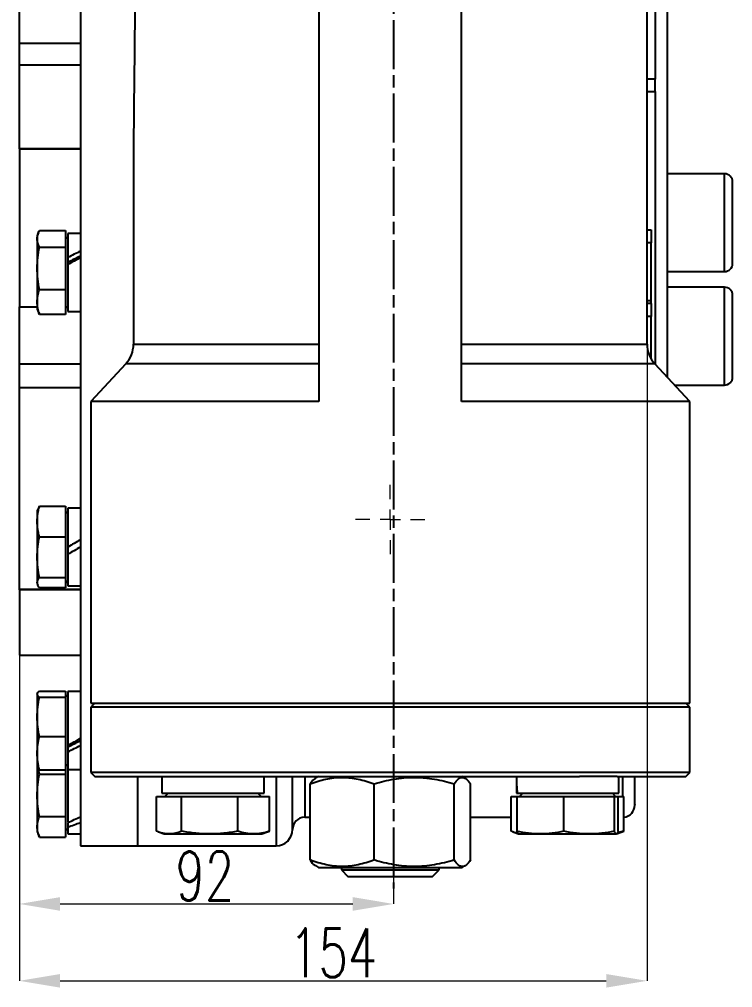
# Model space of a CAD drawing. Header units: millimetres. Extents: x 2085 to 4229, y 754 to 2271.
# Drawn here: x 2679.4 to 2854.4, y 1323.6 to 1561.1 of the extents above; entities that cross this region are included whole.
import ezdxf

# ---------------------------------------------------------------- set-up
doc = ezdxf.new("R2010")
doc.units = ezdxf.units.MM
doc.linetypes.add('AM_ISO08W050', pattern=[18, 12, -1.5, 3, -1.5])
for name, color, linetype, lineweight in [('10', 7, 'Continuous', 0), ('AM_5', 3, 'Continuous', 25), ('AM_7', 4, 'AM_ISO08W050', 25)]:
    doc.layers.add(name, color=color, linetype=linetype, lineweight=lineweight)
doc.styles.add('SLDTEXTSTYLE1', font='txt.shx', dxfattribs={"width": 0.7, "bigfont": 'gbcbig.shx'})
doc.dimstyles.new('SLDDIMSTYLE12$0', dxfattribs={"dimtxt": 12, "dimasz": 10, "dimexe": 0, "dimexo": 0.0625, "dimgap": 0.875, "dimtad": 1, "dimdec": 1, "dimlfac": 1.8, "dimrnd": 1e-09, "dimzin": 12, "dimdsep": 46, "dimtxsty": 'SLDTEXTSTYLE1', "dimcen": 0.09, "dimdle": 8.16, "dimclrd": 3, "dimclre": 3, "dimadec": 0, "dimazin": 3, "dimtfac": 1, "dimtdec": 1, "dimtofl": 0, "dimtmove": 0, "dimatfit": 3, "dimfxl": 0, "dimfrac": 2, "dimtolj": 1, "dimlwd": 5, "dimlwe": 5, "dimarcsym": 0})

# ---------------------------------------------------------------- blocks, each defined once
blk = doc.blocks.new('SW_CENTERMARKSYMBOL_18')
at = {"layer": '10', "color": 0}
for p, q in [((0, 1), (0, 1.7)), ((0, 0), (0, 0.5)), ((-1, 0), (-1.7, 0)), ((0, 0), (-0.5, 0)), ((0, 0), (0, -0.5)), ((0, 0), (0.5, 0)), ((1, 0), (1.7, 0)), ((0, -1), (0, -1.7))]:
    blk.add_line(p, q, dxfattribs=at)
blk = doc.blocks.new('*D60')
at = {"layer": 'AM_5', "color": 3, "lineweight": 5, "transparency": 16777216}
blk.add_line((2679.41, 1405.06), (2679.41, 1344.14), dxfattribs=at)
at = {"layer": 'AM_5', "color": 3, "linetype": 'Continuous', "lineweight": 5, "transparency": 16777216}
for p, q in [((2771.22, 1352.46), (2771.22, 1344.14)), ((2689.41, 1344.14), (2761.22, 1344.14))]:
    blk.add_line(p, q, dxfattribs=at)
at = {"layer": 'AM_5', "color": 3, "transparency": 16777216}
for points in [[(2689.41, 1345.81), (2689.41, 1342.47), (2679.41, 1344.14)], [(2761.22, 1345.81), (2761.22, 1342.47), (2771.22, 1344.14)]]:
    blk.add_solid(points, dxfattribs=at)
at = {"layer": 'Defpoints', "color": 0, "transparency": 16777216}
for p in [(2679.41, 1405.13), (2771.22, 1352.52), (2771.22, 1344.14)]:
    blk.add_point(p, dxfattribs=at)
at = {"layer": 'AM_5', "color": 0, "transparency": 16777216, "insert": (2724.91, 1351.01), "char_height": 12, "attachment_point": 5, "style": 'SLDTEXTSTYLE1'}
blk.add_mtext('\\A1;92', dxfattribs=at)
blk = doc.blocks.new('*D61')
at = {"layer": 'AM_5', "color": 3, "linetype": 'Continuous', "lineweight": 5, "transparency": 16777216}
for p, q in [((2833.41, 1481.35), (2833.41, 1325.29)), ((2689.41, 1325.29), (2823.41, 1325.29))]:
    blk.add_line(p, q, dxfattribs=at)
at = {"layer": 'AM_5', "color": 3, "lineweight": 5, "transparency": 16777216}
blk.add_line((2679.41, 1421.12), (2679.41, 1325.29), dxfattribs=at)
at = {"layer": 'AM_5', "color": 3, "transparency": 16777216}
for points in [[(2689.41, 1326.95), (2689.41, 1323.62), (2679.41, 1325.29)], [(2823.41, 1326.95), (2823.41, 1323.62), (2833.41, 1325.29)]]:
    blk.add_solid(points, dxfattribs=at)
at = {"layer": 'Defpoints', "color": 0, "transparency": 16777216}
for p in [(2833.41, 1481.42), (2679.41, 1421.18), (2833.41, 1325.29)]:
    blk.add_point(p, dxfattribs=at)
at = {"layer": 'AM_5', "color": 0, "transparency": 16777216, "insert": (2756.41, 1332.16), "char_height": 12, "attachment_point": 5, "style": 'SLDTEXTSTYLE1'}
blk.add_mtext('\\A1;154', dxfattribs=at)

msp = doc.modelspace()

# ---------------------------------------------------------------- linework, layer by layer
at = {"color": 7, "linetype": 'Continuous', "lineweight": 25}
for p, q in [((2694.406, 1794.03), (2694.406, 1358.399)), ((2752.906, 1689.399), (2752.906, 1467.399)), ((2787.906, 1467.399), (2787.906, 1689.399)), ((2833.406, 1481.417), (2833.406, 1675.382)), ((2838.406, 1473.298), (2838.406, 1645.025)), ((2835.406, 1610.399), (2835.406, 1546.399)), ((2679.406, 1555.235), (2679.406, 1601.564)), ((2679.406, 1555.235), (2694.406, 1555.235)), ((2679.406, 1549.822), (2679.406, 1555.235)), ((2694.406, 1549.822), (2679.406, 1549.822)), ((2679.406, 1529.364), (2679.406, 1549.822)), ((2835.406, 1546.399), (2833.406, 1546.399)), ((2835.406, 1543.399), (2835.406, 1546.399)), ((2833.406, 1543.399), (2835.406, 1543.399)), ((2835.406, 1543.399), (2835.406, 1476.515)), ((2679.406, 1529.364), (2694.406, 1529.364)), ((2679.406, 1529.346), (2679.406, 1529.364)), ((2694.406, 1529.346), (2679.406, 1529.346)), ((2679.406, 1529.346), (2679.406, 1490.591)), ((2707.406, 1523.345), (2707.406, 1481.417)), ((2852.406, 1523.224), (2838.406, 1523.224)), ((2852.406, 1499.224), (2852.406, 1523.224)), ((2684.109, 1508.824), (2683.806, 1507.993)), ((2683.806, 1507.993), (2683.806, 1507.256)), ((2684.313, 1509.315), (2690.706, 1509.315)), ((2690.706, 1509.315), (2690.706, 1505.198)), ((2694.406, 1508.543), (2691.306, 1508.543)), ((2691.306, 1508.543), (2691.306, 1502.651)), ((2833.406, 1509.46), (2834.406, 1509.46)), ((2834.406, 1509.46), (2834.406, 1506.278)), ((2683.806, 1507.256), (2683.806, 1500.036)), ((2691.306, 1507.228), (2690.706, 1507.828)), ((2834.406, 1506.278), (2833.406, 1506.278)), ((2834.406, 1492.022), (2834.406, 1506.278)), ((2684.313, 1505.198), (2690.706, 1505.198)), ((2690.706, 1505.198), (2690.706, 1494.875)), ((2691.306, 1502.651), (2691.306, 1502.147)), ((2691.306, 1502.147), (2691.306, 1500.933)), ((2691.306, 1500.933), (2691.306, 1489.443)), ((2683.806, 1500.036), (2683.806, 1491.773)), ((2838.406, 1499.224), (2852.406, 1499.224)), ((2684.313, 1494.875), (2690.706, 1494.875)), ((2690.706, 1494.875), (2690.706, 1488.671)), ((2852.406, 1495.399), (2838.406, 1495.399)), ((2852.406, 1471.399), (2852.406, 1495.399)), ((2683.806, 1491.773), (2683.806, 1489.993)), ((2834.406, 1492.022), (2833.406, 1492.022)), ((2834.406, 1491.429), (2833.406, 1491.429)), ((2834.406, 1491.425), (2834.406, 1492.022)), ((2834.406, 1491.429), (2834.406, 1488.247)), ((2679.406, 1490.591), (2683.806, 1490.591)), ((2679.406, 1476.604), (2679.406, 1490.591)), ((2683.806, 1489.993), (2684.109, 1489.161)), ((2684.185, 1489.189), (2684.313, 1488.671)), ((2690.706, 1490.158), (2691.306, 1490.758)), ((2691.139, 1490.591), (2691.306, 1490.591)), ((2691.306, 1489.443), (2694.406, 1489.443)), ((2690.706, 1488.671), (2684.313, 1488.671)), ((2834.406, 1488.247), (2833.406, 1488.247)), ((2834.406, 1477.811), (2834.406, 1488.247)), ((2707.406, 1481.417), (2752.906, 1481.417)), ((2787.906, 1481.417), (2833.406, 1481.417)), ((2679.406, 1476.604), (2694.406, 1476.604)), ((2679.406, 1470.693), (2679.406, 1476.604)), ((2705.525, 1476.643), (2696.906, 1467.399)), ((2752.906, 1476.643), (2705.525, 1476.643)), ((2835.287, 1476.643), (2787.906, 1476.643)), ((2843.906, 1467.399), (2835.287, 1476.643)), ((2694.406, 1470.693), (2679.406, 1470.693)), ((2679.406, 1421.302), (2679.406, 1470.693)), ((2840.176, 1471.399), (2852.406, 1471.399)), ((2696.906, 1467.399), (2696.906, 1393.399)), ((2752.906, 1467.399), (2696.906, 1467.399)), ((2843.906, 1467.399), (2787.906, 1467.399)), ((2843.906, 1393.399), (2843.906, 1467.399)), ((2684.313, 1441.673), (2684.027, 1440.957)), ((2684.313, 1441.673), (2690.706, 1441.673)), ((2690.706, 1441.673), (2690.706, 1434.217)), ((2683.922, 1440.995), (2683.806, 1440.675)), ((2683.806, 1440.675), (2683.806, 1437.945)), ((2691.306, 1439.91), (2690.706, 1440.51)), ((2694.406, 1441.225), (2691.306, 1441.225)), ((2691.306, 1441.225), (2691.306, 1431.679)), ((2683.806, 1437.945), (2683.806, 1429.218)), ((2684.313, 1434.217), (2690.706, 1434.217)), ((2690.706, 1434.217), (2690.706, 1424.219)), ((2691.306, 1431.677), (2691.306, 1429.889)), ((2691.306, 1429.889), (2691.306, 1422.125)), ((2683.806, 1429.218), (2683.806, 1422.948)), ((2683.806, 1422.948), (2683.806, 1422.675)), ((2683.806, 1422.675), (2683.922, 1422.355)), ((2684.313, 1424.219), (2690.706, 1424.219)), ((2690.706, 1424.219), (2690.706, 1421.677)), ((2690.706, 1422.84), (2691.306, 1423.44)), ((2679.406, 1421.302), (2694.406, 1421.302)), ((2679.406, 1421.183), (2679.406, 1421.302)), ((2694.406, 1421.183), (2679.406, 1421.183)), ((2679.406, 1421.183), (2679.406, 1405.126)), ((2690.706, 1421.677), (2684.313, 1421.677)), ((2691.306, 1422.125), (2694.406, 1422.125)), ((2679.406, 1405.126), (2694.406, 1405.126)), ((2684.313, 1396.353), (2690.706, 1396.353)), ((2690.706, 1396.353), (2690.706, 1394.846)), ((2683.806, 1395.599), (2683.806, 1390.016)), ((2684.313, 1394.846), (2690.706, 1394.846)), ((2691.306, 1394.929), (2690.706, 1395.529)), ((2690.706, 1394.846), (2690.706, 1385.187)), ((2694.406, 1396.244), (2691.306, 1396.244)), ((2691.306, 1396.244), (2691.306, 1383.043)), ((2697.906, 1393.399), (2696.906, 1392.399)), ((2696.906, 1393.399), (2843.906, 1393.399)), ((2696.906, 1392.399), (2696.906, 1376.399)), ((2770.406, 1392.399), (2696.906, 1392.399)), ((2843.906, 1392.399), (2770.406, 1392.399)), ((2843.906, 1392.399), (2842.906, 1393.399)), ((2843.906, 1376.399), (2843.906, 1392.399)), ((2683.806, 1390.016), (2683.806, 1381.112)), ((2684.313, 1385.187), (2690.706, 1385.187)), ((2690.706, 1385.187), (2690.706, 1377.036)), ((2691.306, 1383.043), (2691.306, 1381.968)), ((2683.806, 1381.112), (2683.806, 1377.695)), ((2691.306, 1381.968), (2691.306, 1381.454)), ((2691.306, 1381.454), (2691.306, 1377.144)), ((2683.806, 1377.878), (2683.806, 1370.768)), ((2684.313, 1375.963), (2684.028, 1377.459)), ((2690.706, 1377.859), (2691.306, 1378.459)), ((2684.313, 1377.036), (2690.706, 1377.036)), ((2684.313, 1375.963), (2690.706, 1375.963)), ((2690.706, 1377.036), (2690.706, 1375.963)), ((2690.706, 1375.963), (2690.706, 1365.572)), ((2691.306, 1377.144), (2694.406, 1377.144)), ((2691.306, 1377.144), (2691.306, 1364.149)), ((2696.906, 1376.399), (2697.906, 1375.399)), ((2718.434, 1376.399), (2696.906, 1376.399)), ((2697.906, 1375.399), (2714.717, 1375.399)), ((2708.406, 1375.399), (2708.406, 1358.399)), ((2714.369, 1375.399), (2714.369, 1371.299)), ((2714.717, 1375.399), (2723.984, 1375.399)), ((2843.906, 1376.399), (2718.434, 1376.399)), ((2723.984, 1375.399), (2816.828, 1375.399)), ((2739.469, 1371.299), (2739.469, 1375.399)), ((2742.406, 1375.399), (2742.406, 1358.399)), ((2746.406, 1362.399), (2746.406, 1375.399)), ((2749.406, 1375.399), (2749.406, 1365.399)), ((2752.781, 1375.399), (2752.032, 1374.967)), ((2788.78, 1374.967), (2788.031, 1375.399)), ((2801.343, 1375.399), (2801.343, 1371.299)), ((2826.095, 1375.399), (2816.828, 1375.399)), ((2826.095, 1375.399), (2842.906, 1375.399)), ((2826.443, 1371.299), (2826.443, 1375.399)), ((2827.406, 1375.399), (2827.406, 1370.499)), ((2842.906, 1375.399), (2843.906, 1376.399)), ((2750.755, 1354.924), (2750.755, 1373.575)), ((2766.445, 1354.924), (2766.445, 1373.575)), ((2786.096, 1354.924), (2786.096, 1373.575)), ((2790.057, 1354.924), (2790.057, 1373.575)), ((2683.806, 1370.768), (2683.806, 1363.04)), ((2713.092, 1361.975), (2713.092, 1370.499)), ((2713.092, 1370.499), (2719.221, 1370.499)), ((2714.369, 1371.299), (2739.469, 1371.299)), ((2715.919, 1371.299), (2715.119, 1370.499)), ((2719.221, 1361.975), (2719.221, 1370.499)), ((2719.221, 1370.499), (2733.048, 1370.499)), ((2733.048, 1361.975), (2733.048, 1370.499)), ((2733.048, 1370.499), (2740.746, 1370.499)), ((2738.719, 1370.499), (2737.919, 1371.299)), ((2740.746, 1361.975), (2740.746, 1370.499)), ((2800.066, 1361.975), (2800.066, 1370.499)), ((2800.066, 1370.499), (2801.466, 1370.499)), ((2801.343, 1371.299), (2801.568, 1371.299)), ((2801.466, 1370.499), (2801.466, 1361.975)), ((2801.466, 1370.499), (2812.988, 1370.499)), ((2801.568, 1371.299), (2826.443, 1371.299)), ((2802.893, 1371.299), (2802.093, 1370.499)), ((2812.988, 1361.975), (2812.988, 1370.499)), ((2812.988, 1370.499), (2825.415, 1370.499)), ((2825.693, 1370.499), (2824.893, 1371.299)), ((2825.415, 1361.975), (2825.415, 1370.499)), ((2825.415, 1370.499), (2826.32, 1370.499)), ((2826.32, 1361.975), (2826.32, 1370.499)), ((2826.32, 1370.499), (2827.72, 1370.499)), ((2827.72, 1361.975), (2827.72, 1370.499)), ((2684.313, 1365.572), (2690.706, 1365.572)), ((2690.706, 1365.572), (2690.706, 1360.508)), ((2691.306, 1363.952), (2691.306, 1363.003)), ((2749.406, 1365.399), (2750.755, 1365.399)), ((2790.057, 1365.399), (2800.066, 1365.399)), ((2683.806, 1363.04), (2683.806, 1361.899)), ((2683.806, 1361.899), (2684.312, 1360.508)), ((2690.706, 1362.064), (2691.306, 1362.664)), ((2691.306, 1363.003), (2691.306, 1361.349)), ((2691.306, 1361.349), (2694.406, 1361.349)), ((2713.529, 1361.805), (2714.919, 1361.299)), ((2714.919, 1361.299), (2716.157, 1361.299)), ((2716.157, 1361.299), (2726.135, 1361.299)), ((2726.135, 1361.299), (2736.897, 1361.299)), ((2736.897, 1361.299), (2738.919, 1361.299)), ((2738.919, 1361.299), (2740.308, 1361.805)), ((2740.299, 1361.83), (2740.746, 1361.975)), ((2800.504, 1361.805), (2801.893, 1361.299)), ((2801.919, 1361.299), (2807.227, 1361.299)), ((2807.227, 1361.299), (2819.201, 1361.299)), ((2819.201, 1361.299), (2825.867, 1361.299)), ((2825.893, 1361.299), (2827.283, 1361.805)), ((2827.72, 1361.975), (2826.134, 1361.564)), ((2827.273, 1361.83), (2827.72, 1361.975)), ((2684.313, 1360.508), (2690.706, 1360.508)), ((2694.406, 1358.399), (2708.406, 1358.399)), ((2708.406, 1358.399), (2742.406, 1358.399)), ((2752.028, 1353.534), (2752.781, 1353.099)), ((2752.781, 1353.099), (2788.031, 1353.099)), ((2758.406, 1353.099), (2758.406, 1352.523)), ((2758.406, 1352.523), (2760.03, 1350.899)), ((2758.406, 1352.523), (2782.406, 1352.523)), ((2780.782, 1350.899), (2782.406, 1352.523)), ((2782.406, 1352.523), (2782.406, 1353.099)), ((2788.031, 1353.099), (2788.784, 1353.534)), ((2760.03, 1350.899), (2780.782, 1350.899))]:
    msp.add_line(p, q, dxfattribs=at)
for centre, radius, start, end in [((2852.406, 1521.224), 2, 0, 90), ((2852.406, 1501.224), 2, 270, 0), ((2852.406, 1493.399), 2, 0, 90), ((2700.406, 1481.417), 7, 317, 0), ((2840.406, 1481.417), 7, 180, 223), ((2852.406, 1473.399), 2, 270, 0), ((2827.406, 1368.399), 3, 276.00515, 0), ((2749.406, 1362.399), 3, 90, 180), ((2742.406, 1362.399), 4, 270, 0)]:
    msp.add_arc(centre, radius, start, end, dxfattribs=at)
for centre, major_axis, ratio, start_param, end_param in [((2691.306, 1498.993), (16.468, 9.127), 0.170698, 1.2879429, 1.4764699), ((2691.306, 1498.993), (11.122, 6.164), 0.170698, 1.1952933, 1.4764699), ((2694.406, 1498.993), (16.468, 9.127), 0.170698, 1.4764699, 1.6649968), ((2691.306, 1431.675), (16.541, 9.55), 0.0001714, 1.3821705, 1.5706974), ((2691.306, 1431.675), (11.172, 6.45), 0.0001714, 1.2895209, 1.5706974), ((2694.406, 1431.675), (16.541, 9.55), 0.0001714, 1.5706974, 1.7592243), ((2691.306, 1386.694), (16.468, 9.129), 0.1703527, 4.618236, 4.8067629), ((2694.406, 1386.694), (11.122, 6.165), 0.1703527, 4.3370594, 4.618236), ((2694.406, 1386.694), (16.468, 9.129), 0.1703527, 4.429709, 4.618236), ((2813.893, 1375.399), (0, 21.737), 0.5773503, 1.5707963, 1.7605494), ((2813.893, 1371.299), (0, 21.737), 0.5773503, 1.4763478, 1.5707963), ((2691.306, 1370.899), (16.328, 7.749), 0.3418275, 4.5515533, 4.7400802), ((2694.406, 1370.899), (16.328, 7.749), 0.3418275, 4.3630264, 4.5515533)]:
    msp.add_ellipse(centre, major_axis=major_axis, ratio=ratio, start_param=start_param, end_param=end_param, dxfattribs=at)
for points, knots in [([(2707.406, 1633.454), (2707.406, 1628.939), (2707.438, 1624.407), (2707.523, 1615.313), (2707.576, 1610.751), (2707.673, 1601.594), (2707.717, 1597), (2707.779, 1587.78), (2707.796, 1583.155), (2707.796, 1576.193), (2707.792, 1573.868), (2707.776, 1569.211), (2707.764, 1566.881), (2707.718, 1559.916), (2707.674, 1555.294), (2707.576, 1546.093), (2707.523, 1541.514), (2707.438, 1532.398), (2707.406, 1527.861), (2707.406, 1523.345)], [0, 0, 0, 0, 0.125, 0.125, 0.25, 0.25, 0.375, 0.375, 0.5, 0.5, 0.5625, 0.5625, 0.625, 0.625, 0.75, 0.75, 0.875, 0.875, 1, 1, 1, 1]), ([(2854.406, 1501.224), (2854.406, 1501.224), (2854.406, 1502.278), (2854.406, 1506.029), (2854.406, 1508.572), (2854.406, 1513.876), (2854.406, 1516.42), (2854.406, 1520.171), (2854.406, 1521.224), (2854.406, 1521.224)], [0, 0, 0, 0, 0.25, 0.25, 0.5, 0.5, 0.75, 0.75, 1, 1, 1, 1]), ([(2683.806, 1507.256), (2683.806, 1507.603), (2683.853, 1507.947), (2684.029, 1508.633), (2684.156, 1508.975), (2684.313, 1509.315)], [0, 0, 0, 0, 0.5, 0.5, 1, 1, 1, 1]), ([(2684.313, 1505.198), (2684.156, 1505.538), (2684.029, 1505.879), (2683.853, 1506.565), (2683.806, 1506.91), (2683.806, 1507.256)], [0, 0, 0, 0, 0.5, 0.5, 1, 1, 1, 1]), ([(2683.806, 1500.036), (2683.806, 1500.905), (2683.853, 1501.769), (2684.029, 1503.488), (2684.156, 1504.344), (2684.313, 1505.198)], [0, 0, 0, 0, 0.5, 0.5, 1, 1, 1, 1]), ([(2684.313, 1494.875), (2684.156, 1495.729), (2684.029, 1496.585), (2683.853, 1498.304), (2683.806, 1499.168), (2683.806, 1500.036)], [0, 0, 0, 0, 0.5, 0.5, 1, 1, 1, 1]), ([(2683.806, 1491.773), (2683.806, 1492.295), (2683.853, 1492.814), (2684.029, 1493.848), (2684.156, 1494.362), (2684.313, 1494.875)], [0, 0, 0, 0, 0.5, 0.5, 1, 1, 1, 1]), ([(2684.313, 1488.671), (2684.156, 1489.183), (2684.029, 1489.698), (2683.853, 1490.732), (2683.806, 1491.251), (2683.806, 1491.773)], [0, 0, 0, 0, 0.5, 0.5, 1, 1, 1, 1]), ([(2854.406, 1473.399), (2854.406, 1473.399), (2854.406, 1473.986), (2854.406, 1476.184), (2854.406, 1477.745), (2854.406, 1481.4), (2854.406, 1483.411), (2854.406, 1487.29), (2854.406, 1489.072), (2854.406, 1490.471)], [0, 0, 0, 0, 0.25, 0.25, 0.5, 0.5, 0.75, 0.75, 1, 1, 1, 1]), ([(2683.806, 1437.945), (2683.806, 1438.572), (2683.853, 1439.196), (2684.029, 1440.438), (2684.156, 1441.056), (2684.313, 1441.673)], [0, 0, 0, 0, 0.5, 0.5, 1, 1, 1, 1]), ([(2684.313, 1434.217), (2684.156, 1434.833), (2684.029, 1435.452), (2683.853, 1436.694), (2683.806, 1437.318), (2683.806, 1437.945)], [0, 0, 0, 0, 0.5, 0.5, 1, 1, 1, 1]), ([(2683.806, 1429.218), (2683.806, 1430.059), (2683.853, 1430.896), (2684.029, 1432.562), (2684.156, 1433.391), (2684.313, 1434.217)], [0, 0, 0, 0, 0.5, 0.5, 1, 1, 1, 1]), ([(2684.313, 1424.219), (2684.156, 1425.046), (2684.029, 1425.875), (2683.853, 1427.541), (2683.806, 1428.377), (2683.806, 1429.218)], [0, 0, 0, 0, 0.5, 0.5, 1, 1, 1, 1]), ([(2683.806, 1422.948), (2683.806, 1423.162), (2683.853, 1423.375), (2684.029, 1423.798), (2684.156, 1424.009), (2684.313, 1424.219)], [0, 0, 0, 0, 0.5, 0.5, 1, 1, 1, 1]), ([(2684.313, 1421.677), (2684.156, 1421.887), (2684.029, 1422.098), (2683.853, 1422.522), (2683.806, 1422.734), (2683.806, 1422.948)], [0, 0, 0, 0, 0.5, 0.5, 1, 1, 1, 1]), ([(2683.806, 1395.599), (2683.806, 1395.726), (2683.853, 1395.852), (2684.029, 1396.103), (2684.156, 1396.228), (2684.313, 1396.353)], [0, 0, 0, 0, 0.5, 0.5, 1, 1, 1, 1]), ([(2684.313, 1394.846), (2684.156, 1394.97), (2684.029, 1395.095), (2683.853, 1395.346), (2683.806, 1395.473), (2683.806, 1395.599)], [0, 0, 0, 0, 0.5, 0.5, 1, 1, 1, 1]), ([(2683.806, 1390.016), (2683.806, 1390.829), (2683.853, 1391.637), (2684.029, 1393.246), (2684.156, 1394.047), (2684.313, 1394.846)], [0, 0, 0, 0, 0.5, 0.5, 1, 1, 1, 1]), ([(2684.313, 1385.187), (2684.156, 1385.985), (2684.029, 1386.786), (2683.853, 1388.396), (2683.806, 1389.204), (2683.806, 1390.016)], [0, 0, 0, 0, 0.5, 0.5, 1, 1, 1, 1]), ([(2683.806, 1381.112), (2683.806, 1381.797), (2683.853, 1382.479), (2684.029, 1383.837), (2684.156, 1384.513), (2684.313, 1385.187)], [0, 0, 0, 0, 0.5, 0.5, 1, 1, 1, 1]), ([(2684.313, 1377.036), (2684.156, 1377.71), (2684.029, 1378.386), (2683.853, 1379.744), (2683.806, 1380.426), (2683.806, 1381.112)], [0, 0, 0, 0, 0.5, 0.5, 1, 1, 1, 1]), ([(2683.806, 1377.79), (2683.806, 1377.663), (2683.853, 1377.537), (2684.029, 1377.286), (2684.156, 1377.161), (2684.313, 1377.036)], [0, 0, 0, 0, 0.5, 0.5, 1, 1, 1, 1]), ([(2683.806, 1370.768), (2683.806, 1371.642), (2683.853, 1372.511), (2684.029, 1374.242), (2684.156, 1375.104), (2684.313, 1375.963)], [0, 0, 0, 0, 0.5, 0.5, 1, 1, 1, 1]), ([(2750.755, 1373.575), (2752.036, 1374.065), (2753.326, 1374.469), (2755.934, 1375.028), (2757.251, 1375.182), (2758.919, 1375.183), (2759.254, 1375.174), (2759.921, 1375.137), (2760.254, 1375.109), (2761.248, 1374.999), (2761.906, 1374.891), (2763.869, 1374.47), (2765.162, 1374.066), (2766.445, 1373.575)], [0, 0, 0, 0, 0.25, 0.25, 0.5, 0.5, 0.5625, 0.5625, 0.625, 0.625, 0.75, 0.75, 1, 1, 1, 1]), ([(2766.445, 1373.575), (2768.049, 1374.065), (2769.665, 1374.469), (2772.931, 1375.028), (2774.581, 1375.182), (2776.669, 1375.183), (2777.089, 1375.174), (2777.925, 1375.137), (2778.341, 1375.109), (2779.586, 1374.999), (2780.411, 1374.891), (2782.87, 1374.47), (2784.489, 1374.066), (2786.096, 1373.575)], [0, 0, 0, 0, 0.25, 0.25, 0.5, 0.5, 0.5625, 0.5625, 0.625, 0.625, 0.75, 0.75, 1, 1, 1, 1]), ([(2786.096, 1373.575), (2786.419, 1374.065), (2786.745, 1374.469), (2787.403, 1375.028), (2787.736, 1375.182), (2788.157, 1375.183), (2788.241, 1375.174), (2788.41, 1375.137), (2788.494, 1375.109), (2788.745, 1374.999), (2788.911, 1374.891), (2789.406, 1374.47), (2789.733, 1374.066), (2790.057, 1373.575)], [0, 0, 0, 0, 0.25, 0.25, 0.5, 0.5, 0.5625, 0.5625, 0.625, 0.625, 0.75, 0.75, 1, 1, 1, 1]), ([(2830.406, 1368.512), (2830.406, 1368.477), (2830.406, 1368.278), (2830.406, 1369.227), (2830.406, 1371.425), (2830.406, 1373.614), (2830.406, 1375.167), (2830.406, 1375.399)], [0, 0, 0, 0, 0.0656976, 0.3784691, 0.6923907, 0.9540092, 1, 1, 1, 1]), ([(2752.07, 1374.902), (2751.937, 1374.846), (2751.491, 1374.66), (2751.059, 1374.023), (2750.755, 1373.575)], [0, 0, 0, 0, 0.2968132, 1, 1, 1, 1]), ([(2684.313, 1365.572), (2684.156, 1366.431), (2684.029, 1367.293), (2683.853, 1369.024), (2683.806, 1369.893), (2683.806, 1370.768)], [0, 0, 0, 0, 0.5, 0.5, 1, 1, 1, 1]), ([(2683.806, 1363.04), (2683.806, 1363.466), (2683.853, 1363.89), (2684.029, 1364.733), (2684.156, 1365.153), (2684.313, 1365.572)], [0, 0, 0, 0, 0.5, 0.5, 1, 1, 1, 1]), ([(2684.313, 1360.508), (2684.156, 1360.927), (2684.029, 1361.347), (2683.853, 1362.19), (2683.806, 1362.614), (2683.806, 1363.04)], [0, 0, 0, 0, 0.5, 0.5, 1, 1, 1, 1]), ([(2716.157, 1361.299), (2715.641, 1361.299), (2715.128, 1361.362), (2714.107, 1361.596), (2713.599, 1361.767), (2713.092, 1361.975)], [0, 0, 0, 0, 0.5, 0.5, 1, 1, 1, 1]), ([(2719.221, 1361.975), (2718.715, 1361.767), (2718.206, 1361.596), (2717.185, 1361.362), (2716.672, 1361.299), (2716.157, 1361.299)], [0, 0, 0, 0, 0.5, 0.5, 1, 1, 1, 1]), ([(2726.135, 1361.299), (2724.972, 1361.299), (2723.814, 1361.362), (2721.511, 1361.596), (2720.364, 1361.767), (2719.221, 1361.975)], [0, 0, 0, 0, 0.5, 0.5, 1, 1, 1, 1]), ([(2733.048, 1361.975), (2731.905, 1361.767), (2730.759, 1361.596), (2728.455, 1361.362), (2727.298, 1361.299), (2726.135, 1361.299)], [0, 0, 0, 0, 0.5, 0.5, 1, 1, 1, 1]), ([(2736.897, 1361.299), (2736.249, 1361.299), (2735.605, 1361.362), (2734.323, 1361.596), (2733.684, 1361.767), (2733.048, 1361.975)], [0, 0, 0, 0, 0.5, 0.5, 1, 1, 1, 1]), ([(2740.746, 1361.975), (2740.109, 1361.767), (2739.471, 1361.596), (2738.189, 1361.362), (2737.544, 1361.299), (2736.897, 1361.299)], [0, 0, 0, 0, 0.5, 0.5, 1, 1, 1, 1]), ([(2801.711, 1361.465), (2801.673, 1361.469), (2801.12, 1361.529), (2800.575, 1361.76), (2800.066, 1361.975)], [0, 0, 0, 0, 0.06752139, 1, 1, 1, 1]), ([(2807.227, 1361.299), (2806.257, 1361.299), (2805.293, 1361.362), (2803.374, 1361.596), (2802.418, 1361.767), (2801.466, 1361.975)], [0, 0, 0, 0, 0.5, 0.5, 1, 1, 1, 1]), ([(2801.466, 1361.975), (2801.541, 1361.767), (2801.616, 1361.596), (2801.767, 1361.362), (2801.843, 1361.299), (2801.919, 1361.299)], [0, 0, 0, 0, 0.5, 0.5, 1, 1, 1, 1]), ([(2812.988, 1361.975), (2812.035, 1361.767), (2811.08, 1361.596), (2809.16, 1361.362), (2808.196, 1361.299), (2807.227, 1361.299)], [0, 0, 0, 0, 0.5, 0.5, 1, 1, 1, 1]), ([(2819.201, 1361.299), (2818.156, 1361.299), (2817.116, 1361.362), (2815.045, 1361.596), (2814.015, 1361.767), (2812.988, 1361.975)], [0, 0, 0, 0, 0.5, 0.5, 1, 1, 1, 1]), ([(2825.415, 1361.975), (2824.387, 1361.767), (2823.357, 1361.596), (2821.286, 1361.362), (2820.247, 1361.299), (2819.201, 1361.299)], [0, 0, 0, 0, 0.5, 0.5, 1, 1, 1, 1]), ([(2825.867, 1361.299), (2825.791, 1361.299), (2825.715, 1361.362), (2825.565, 1361.596), (2825.49, 1361.767), (2825.415, 1361.975)], [0, 0, 0, 0, 0.5, 0.5, 1, 1, 1, 1]), ([(2826.32, 1361.975), (2826.245, 1361.767), (2826.17, 1361.596), (2826.019, 1361.362), (2825.944, 1361.299), (2825.867, 1361.299)], [0, 0, 0, 0, 0.5, 0.5, 1, 1, 1, 1]), ([(2766.445, 1354.924), (2765.164, 1354.434), (2763.874, 1354.03), (2761.266, 1353.471), (2759.949, 1353.317), (2758.282, 1353.316), (2757.946, 1353.325), (2757.279, 1353.362), (2756.947, 1353.39), (2755.953, 1353.5), (2755.294, 1353.608), (2753.331, 1354.029), (2752.038, 1354.433), (2750.755, 1354.924)], [0, 0, 0, 0, 0.25, 0.25, 0.5, 0.5, 0.5625, 0.5625, 0.625, 0.625, 0.75, 0.75, 1, 1, 1, 1]), ([(2750.755, 1354.924), (2751.098, 1354.404), (2751.53, 1353.748), (2751.977, 1353.63), (2752.069, 1353.605)], [0, 0, 0, 0, 0.7932807, 1, 1, 1, 1]), ([(2786.096, 1354.924), (2784.491, 1354.434), (2782.875, 1354.03), (2779.61, 1353.471), (2777.96, 1353.317), (2775.871, 1353.316), (2775.452, 1353.325), (2774.616, 1353.362), (2774.199, 1353.39), (2772.954, 1353.5), (2772.13, 1353.608), (2769.671, 1354.029), (2768.051, 1354.433), (2766.445, 1354.924)], [0, 0, 0, 0, 0.25, 0.25, 0.5, 0.5, 0.5625, 0.5625, 0.625, 0.625, 0.75, 0.75, 1, 1, 1, 1]), ([(2790.057, 1354.924), (2789.733, 1354.434), (2789.408, 1354.03), (2788.749, 1353.471), (2788.417, 1353.317), (2787.996, 1353.316), (2787.911, 1353.325), (2787.743, 1353.362), (2787.659, 1353.39), (2787.408, 1353.5), (2787.241, 1353.608), (2786.746, 1354.029), (2786.419, 1354.433), (2786.096, 1354.924)], [0, 0, 0, 0, 0.25, 0.25, 0.5, 0.5, 0.5625, 0.5625, 0.625, 0.625, 0.75, 0.75, 1, 1, 1, 1])]:
    msp.add_open_spline(points, degree=3, knots=knots, dxfattribs=at)
msp.add_open_spline([(2854.406, 1490.471), (2854.406, 1492.346), (2854.406, 1493.399), (2854.406, 1493.399)], degree=3, dxfattribs=at)
at = {"layer": 'AM_7'}
msp.add_line((2771.223, 1902.906), (2771.223, 1347.899), dxfattribs=at)

# ---------------------------------------------------------------- block references
at = {"layer": '10', "xscale": 5, "yscale": 5, "zscale": 5}
msp.add_blockref('SW_CENTERMARKSYMBOL_18', (2770.406, 1438.399), dxfattribs=at)

# ---------------------------------------------------------------- dimensions: what is measured, and where the dimension line sits
at = {"layer": 'AM_5'}
dim = msp.add_linear_dim(base=(2833.406, 1325.287), p1=(2679.406, 1421.183), p2=(2833.406, 1481.417), dimstyle='SLDDIMSTYLE12$0', override={"dimlfac": 1}, dxfattribs=at)
dim.commit()
dim.dimension.update_dxf_attribs({"geometry": '*D61', "text_midpoint": (2756.406, 1325.287), "dimtype": 160})
dim = msp.add_linear_dim(base=(2771.223, 1344.139), p1=(2679.406, 1405.126), p2=(2771.223, 1352.523), text='92', dimstyle='SLDDIMSTYLE12$0', override={"dimlfac": 1, "dimpost": ''}, dxfattribs=at)
dim.commit()
dim.dimension.update_dxf_attribs({"geometry": '*D60', "text_midpoint": (2724.906, 1344.139), "dimtype": 160})

doc.saveas('drawing.dxf')
